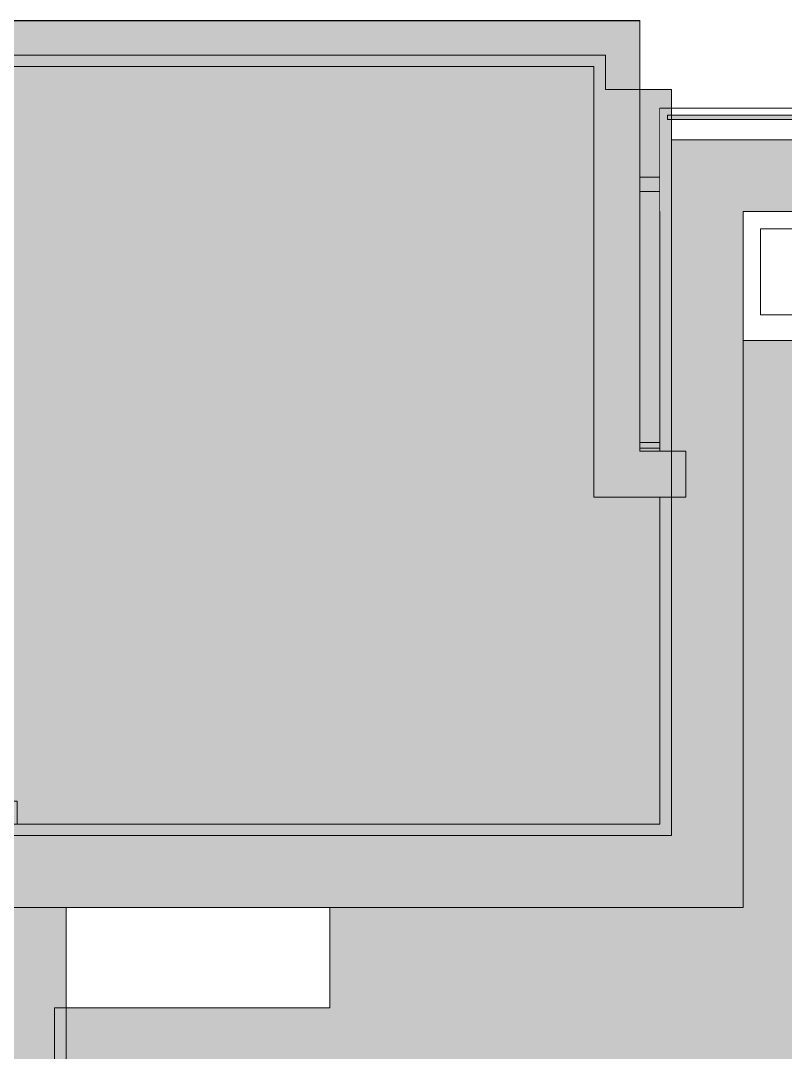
# Model space of a CAD drawing. Header units: metres. Extents: x -4 to 206, y -18 to 45.
# Drawn here: x 178.097 to 180.761, y 15.438 to 19.033 of the extents above; entities that cross this region are included whole.
import ezdxf

# ---------------------------------------------------------------- set-up
doc = ezdxf.new("R2010")
doc.units = ezdxf.units.M
doc.header["$MEASUREMENT"] = 0
doc.set_wipeout_variables(frame=1)
doc.linetypes.add('Punkt 1_1', pattern=[0.075, 0.025, -0.05])
doc.linetypes.add('Wipeout_Contour', pattern=[1, 0, -1])
for name, color, linetype in [('110 Wand Aussen', 7, 'Continuous'), ('112 Wand Aussen - Schachtwände', 7, 'Continuous'), ('140 Brüstung', 7, 'Continuous'), ('165 Fassadengestaltung Bänder', 7, 'Continuous'), ('330 Dachaufbau', 7, 'Continuous'), ('810 Raum', 7, 'Continuous'), ('905 VP Beschriftung Übersicht.Übersicht', 7, 'Continuous')]:
    doc.layers.add(name, color=color, linetype=linetype)

# ---------------------------------------------------------------- blocks, each defined once
blk = doc.blocks.new('Flachdach__36_3', base_point=(176.0092, 18.1697))
at = {"layer": '810 Raum', "color": 8, "linetype": 'Punkt 1_1', "lineweight": 13, "flags": 128}
for points in [[(173.6642, 18.9133), (173.6642, 17.4533), (173.4142, 17.4533), (173.4142, 16.0633), (175.7242, 16.0633), (175.7242, 16.3133), (178.0842, 16.3133), (178.0842, 16.0633), (180.4942, 16.0633), (180.4942, 17.4133), (180.1342, 17.4133), (180.1342, 18.9133)], [(173.8142, 17.7433), (173.8142, 18.7433), (174.6892, 18.7433), (174.6892, 17.7433)]]:
    blk.add_lwpolyline(points, close=True, dxfattribs=at)
blk = doc.blocks.new('Decke_9_3', base_point=(180.2342, 17.5633))
at = {"layer": '165 Fassadengestaltung Bänder', "linetype": 'Continuous', "lineweight": 13, "true_color": 0xe3e3e3}
blk.add_hatch(color=254, dxfattribs=at).paths.add_polyline_path([(180.2342, 17.5633), (180.3442, 17.5633), (180.3442, 18.4383), (180.2342, 18.4383)])
at = {"layer": '165 Fassadengestaltung Bänder', "color": 8, "linetype": 'Continuous', "lineweight": 0, "flags": 128}
blk.add_lwpolyline([(180.2342, 17.5633), (180.3442, 17.5633), (180.3442, 18.4383), (180.2342, 18.4383)], close=True, dxfattribs=at)
blk = doc.blocks.new('Decke_10_3', base_point=(180.2142, 18.4383))
at = {"layer": '165 Fassadengestaltung Bänder', "color": 8, "linetype": 'Continuous', "lineweight": 0, "flags": 128}
for points in [[(180.2142, 18.4383), (180.2142, 17.5433), (180.2342, 17.5433), (180.3642, 17.5433), (180.3642, 18.4383), (180.3642, 18.4883), (180.2142, 18.4883)], [(180.2342, 18.4383), (180.3442, 18.4383), (180.3442, 17.5633), (180.2342, 17.5633)]]:
    blk.add_lwpolyline(points, close=True, dxfattribs=at)
blk = doc.blocks.new('Wand_127_3', base_point=(180.6742, 18.0083))
at = {"color": 254, "linetype": 'Wipeout_Contour', "lineweight": 0, "ltscale": 544.121722}
blk.add_wipeout([(180.5892, 18.3983), (180.5842, 18.3983), (180.5892, 18.3933)], dxfattribs=at).dxf.layer = '112 Wand Aussen - Schachtwände'
at = {"color": 254, "linetype": 'Wipeout_Contour', "lineweight": 0, "ltscale": 543.878753}
blk.add_wipeout([(180.5842, 17.9183), (180.5892, 17.9183), (180.5892, 17.9233)], dxfattribs=at).dxf.layer = '112 Wand Aussen - Schachtwände'
at = {"color": 254, "linetype": 'Wipeout_Contour', "lineweight": 0, "ltscale": 544.201082}
blk.add_wipeout([(180.6292, 18.3933), (180.5892, 18.3933), (180.6292, 18.3533)], dxfattribs=at).dxf.layer = '112 Wand Aussen - Schachtwände'
at = {"color": 254, "linetype": 'Wipeout_Contour', "lineweight": 0, "ltscale": 543.968163}
blk.add_wipeout([(180.5892, 17.9233), (180.6292, 17.9233), (180.6292, 17.9633)], dxfattribs=at).dxf.layer = '112 Wand Aussen - Schachtwände'
at = {"color": 254, "linetype": 'Wipeout_Contour', "lineweight": 0, "ltscale": 545.009747}
blk.add_wipeout([(180.5892, 18.3933), (180.5842, 18.3983), (180.5842, 18.3933)], dxfattribs=at).dxf.layer = '112 Wand Aussen - Schachtwände'
at = {"color": 254, "linetype": 'Wipeout_Contour', "lineweight": 0, "ltscale": 544.242217}
blk.add_wipeout([(180.6342, 18.3533), (180.6292, 18.3533), (180.6342, 18.3483)], dxfattribs=at).dxf.layer = '112 Wand Aussen - Schachtwände'
at = {"color": 254, "linetype": 'Wipeout_Contour', "lineweight": 0, "ltscale": 544.026337}
blk.add_wipeout([(180.6342, 17.9683), (180.6292, 17.9633), (180.6342, 17.9633)], dxfattribs=at).dxf.layer = '112 Wand Aussen - Schachtwände'
at = {"color": 254, "linetype": 'Wipeout_Contour', "lineweight": 0, "ltscale": 725.992526}
blk.add_wipeout([(180.5892, 17.9233), (180.5892, 18.3933), (180.5842, 18.3933), (180.5842, 17.9233)], dxfattribs=at).dxf.layer = '112 Wand Aussen - Schachtwände'
at = {"color": 254, "linetype": 'Wipeout_Contour', "lineweight": 0, "ltscale": 544.321592}
blk.add_wipeout([(180.6742, 18.3483), (180.6342, 18.3483), (180.6742, 18.3083)], dxfattribs=at).dxf.layer = '112 Wand Aussen - Schachtwände'
at = {"color": 254, "linetype": 'Wipeout_Contour', "lineweight": 0, "ltscale": 544.115756}
blk.add_wipeout([(180.6742, 18.0083), (180.6342, 17.9683), (180.6742, 17.9683)], dxfattribs=at).dxf.layer = '112 Wand Aussen - Schachtwände'
at = {"color": 254, "linetype": 'Wipeout_Contour', "lineweight": 0, "ltscale": 545.050894}
blk.add_wipeout([(180.5892, 18.3533), (180.6292, 18.3533), (180.5892, 18.3933)], dxfattribs=at).dxf.layer = '112 Wand Aussen - Schachtwände'
at = {"color": 254, "linetype": 'Wipeout_Contour', "lineweight": 0, "ltscale": 544.968131}
blk.add_wipeout([(180.5842, 17.9233), (180.5842, 17.9183), (180.5892, 17.9233)], dxfattribs=at).dxf.layer = '112 Wand Aussen - Schachtwände'
at = {"layer": '112 Wand Aussen - Schachtwände', "color": 7, "linetype": 'Continuous', "lineweight": 18, "flags": 128}
blk.add_lwpolyline([(180.5842, 18.3983), (180.5892, 18.3983)], dxfattribs=at)
at = {"color": 254, "linetype": 'Wipeout_Contour', "lineweight": 0, "ltscale": 726.081911}
blk.add_wipeout([(180.5892, 17.9633), (180.6292, 17.9633), (180.6292, 18.3533), (180.5892, 18.3533)], dxfattribs=at).dxf.layer = '112 Wand Aussen - Schachtwände'
at = {"color": 254, "linetype": 'Wipeout_Contour', "lineweight": 0, "ltscale": 545.13054}
blk.add_wipeout([(180.6342, 18.3483), (180.6292, 18.3533), (180.6292, 18.3483)], dxfattribs=at).dxf.layer = '112 Wand Aussen - Schachtwände'
at = {"color": 254, "linetype": 'Wipeout_Contour', "lineweight": 0, "ltscale": 545.026273}
blk.add_wipeout([(180.5892, 17.9633), (180.5892, 17.9233), (180.6292, 17.9633)], dxfattribs=at).dxf.layer = '112 Wand Aussen - Schachtwände'
at = {"layer": '112 Wand Aussen - Schachtwände', "color": 7, "linetype": 'Continuous', "lineweight": 18, "flags": 128}
for points in [[(180.5842, 18.3983), (180.5842, 17.9183)], [(180.5842, 17.9183), (180.5892, 17.9183)]]:
    blk.add_lwpolyline(points, dxfattribs=at)
at = {"color": 254, "linetype": 'Wipeout_Contour', "lineweight": 0, "ltscale": 726.171463}
blk.add_wipeout([(180.6342, 17.9683), (180.6342, 18.3483), (180.6292, 18.3483), (180.6292, 17.9683)], dxfattribs=at).dxf.layer = '112 Wand Aussen - Schachtwände'
at = {"color": 254, "linetype": 'Wipeout_Contour', "lineweight": 0, "ltscale": 545.171712}
blk.add_wipeout([(180.6742, 18.3083), (180.6342, 18.3483), (180.6342, 18.3083)], dxfattribs=at).dxf.layer = '112 Wand Aussen - Schachtwände'
at = {"color": 254, "linetype": 'Wipeout_Contour', "lineweight": 0, "ltscale": 545.115916}
blk.add_wipeout([(180.6292, 17.9683), (180.6292, 17.9633), (180.6342, 17.9683)], dxfattribs=at).dxf.layer = '112 Wand Aussen - Schachtwände'
at = {"color": 254, "linetype": 'Wipeout_Contour', "lineweight": 0, "ltscale": 726.260888}
blk.add_wipeout([(180.6742, 18.0083), (180.6742, 18.3083), (180.6342, 18.3083), (180.6342, 18.0083)], dxfattribs=at).dxf.layer = '112 Wand Aussen - Schachtwände'
at = {"color": 254, "linetype": 'Wipeout_Contour', "lineweight": 0, "ltscale": 545.174076}
blk.add_wipeout([(180.6342, 18.0083), (180.6342, 17.9683), (180.6742, 18.0083)], dxfattribs=at).dxf.layer = '112 Wand Aussen - Schachtwände'
at = {"layer": '112 Wand Aussen - Schachtwände', "color": 7, "linetype": 'Continuous', "lineweight": 18, "flags": 128}
blk.add_lwpolyline([(180.6742, 18.0083), (180.6742, 18.3083)], dxfattribs=at)
blk = doc.blocks.new('Wand_128_3', base_point=(180.6742, 18.3083))
at = {"color": 254, "linetype": 'Wipeout_Contour', "lineweight": 0, "ltscale": 546.333415}
blk.add_wipeout([(181.3592, 18.3933), (181.3642, 18.3933), (181.3642, 18.3983)], dxfattribs=at).dxf.layer = '112 Wand Aussen - Schachtwände'
at = {"color": 254, "linetype": 'Wipeout_Contour', "lineweight": 0, "ltscale": 546.275085}
blk.add_wipeout([(181.3192, 18.3533), (181.3592, 18.3533), (181.3592, 18.3933)], dxfattribs=at).dxf.layer = '112 Wand Aussen - Schachtwände'
at = {"color": 254, "linetype": 'Wipeout_Contour', "lineweight": 0, "ltscale": 547.424751}
blk.add_wipeout([(181.3592, 18.3933), (181.3642, 18.3983), (181.3592, 18.3983)], dxfattribs=at).dxf.layer = '112 Wand Aussen - Schachtwände'
at = {"color": 254, "linetype": 'Wipeout_Contour', "lineweight": 0, "ltscale": 546.185594}
blk.add_wipeout([(181.3142, 18.3483), (181.3192, 18.3483), (181.3192, 18.3533)], dxfattribs=at).dxf.layer = '112 Wand Aussen - Schachtwände'
at = {"color": 254, "linetype": 'Wipeout_Contour', "lineweight": 0, "ltscale": 727.629463}
blk.add_wipeout([(180.5892, 18.3933), (181.3592, 18.3933), (181.3592, 18.3983), (180.5892, 18.3983)], dxfattribs=at).dxf.layer = '112 Wand Aussen - Schachtwände'
at = {"color": 254, "linetype": 'Wipeout_Contour', "lineweight": 0, "ltscale": 546.127281}
blk.add_wipeout([(181.2742, 18.3083), (181.3142, 18.3083), (181.3142, 18.3483)], dxfattribs=at).dxf.layer = '112 Wand Aussen - Schachtwände'
at = {"color": 254, "linetype": 'Wipeout_Contour', "lineweight": 0, "ltscale": 547.335028}
blk.add_wipeout([(181.3192, 18.3533), (181.3592, 18.3933), (181.3192, 18.3933)], dxfattribs=at).dxf.layer = '112 Wand Aussen - Schachtwände'
at = {"layer": '112 Wand Aussen - Schachtwände', "color": 7, "linetype": 'Continuous', "lineweight": 18, "flags": 128}
blk.add_lwpolyline([(181.3642, 18.3983), (181.3642, 18.3933)], dxfattribs=at)
at = {"color": 254, "linetype": 'Wipeout_Contour', "lineweight": 0, "ltscale": 727.620393}
blk.add_wipeout([(180.6292, 18.3533), (181.3192, 18.3533), (181.3192, 18.3933), (180.6292, 18.3933)], dxfattribs=at).dxf.layer = '112 Wand Aussen - Schachtwände'
at = {"layer": '112 Wand Aussen - Schachtwände', "color": 7, "linetype": 'Continuous', "lineweight": 18, "flags": 128}
blk.add_lwpolyline([(181.3642, 18.3983), (180.5892, 18.3983)], dxfattribs=at)
at = {"color": 254, "linetype": 'Wipeout_Contour', "lineweight": 0, "ltscale": 547.276731}
blk.add_wipeout([(181.3142, 18.3483), (181.3192, 18.3533), (181.3142, 18.3533)], dxfattribs=at).dxf.layer = '112 Wand Aussen - Schachtwände'
at = {"color": 254, "linetype": 'Wipeout_Contour', "lineweight": 0, "ltscale": 727.611329}
blk.add_wipeout([(180.6342, 18.3483), (181.3142, 18.3483), (181.3142, 18.3533), (180.6342, 18.3533)], dxfattribs=at).dxf.layer = '112 Wand Aussen - Schachtwände'
at = {"color": 254, "linetype": 'Wipeout_Contour', "lineweight": 0, "ltscale": 547.187017}
blk.add_wipeout([(181.2742, 18.3083), (181.3142, 18.3483), (181.2742, 18.3483)], dxfattribs=at).dxf.layer = '112 Wand Aussen - Schachtwände'
at = {"color": 254, "linetype": 'Wipeout_Contour', "lineweight": 0, "ltscale": 727.602282}
blk.add_wipeout([(180.6742, 18.3083), (181.2742, 18.3083), (181.2742, 18.3483), (180.6742, 18.3483)], dxfattribs=at).dxf.layer = '112 Wand Aussen - Schachtwände'
at = {"layer": '112 Wand Aussen - Schachtwände', "color": 7, "linetype": 'Continuous', "lineweight": 18, "flags": 128}
blk.add_lwpolyline([(180.6742, 18.3083), (181.2742, 18.3083)], dxfattribs=at)
blk = doc.blocks.new('Wand_130_3', base_point=(180.6742, 18.0083))
at = {"color": 254, "linetype": 'Wipeout_Contour', "lineweight": 0, "ltscale": 727.439787}
blk.add_wipeout([(180.5892, 17.9183), (181.3592, 17.9183), (181.3592, 17.9233), (180.5892, 17.9233)], dxfattribs=at).dxf.layer = '112 Wand Aussen - Schachtwände'
at = {"color": 254, "linetype": 'Wipeout_Contour', "lineweight": 0, "ltscale": 727.448686}
blk.add_wipeout([(180.6292, 17.9233), (181.3192, 17.9233), (181.3192, 17.9633), (180.6292, 17.9633)], dxfattribs=at).dxf.layer = '112 Wand Aussen - Schachtwände'
at = {"layer": '112 Wand Aussen - Schachtwände', "color": 7, "linetype": 'Continuous', "lineweight": 18, "flags": 128}
blk.add_lwpolyline([(180.5892, 17.9183), (181.3592, 17.9183)], dxfattribs=at)
at = {"color": 254, "linetype": 'Wipeout_Contour', "lineweight": 0, "ltscale": 727.457591}
blk.add_wipeout([(181.3142, 17.9683), (180.6342, 17.9683), (180.6342, 17.9633), (181.3142, 17.9633)], dxfattribs=at).dxf.layer = '112 Wand Aussen - Schachtwände'
at = {"color": 254, "linetype": 'Wipeout_Contour', "lineweight": 0, "ltscale": 727.466512}
blk.add_wipeout([(181.2742, 18.0083), (180.6742, 18.0083), (180.6742, 17.9683), (181.2742, 17.9683)], dxfattribs=at).dxf.layer = '112 Wand Aussen - Schachtwände'
at = {"layer": '112 Wand Aussen - Schachtwände', "color": 7, "linetype": 'Continuous', "lineweight": 18, "flags": 128}
blk.add_lwpolyline([(181.2742, 18.0083), (180.6742, 18.0083)], dxfattribs=at)
blk = doc.blocks.new('Wand_153_3', base_point=(177.9792, 16.0633))
at = {"color": 254, "linetype": 'Wipeout_Contour', "lineweight": 0, "ltscale": 543.26026}
blk.add_wipeout([(180.6143, 16.2332), (180.3243, 16.2332), (180.6143, 15.9433)], dxfattribs=at).dxf.layer = '140 Brüstung'
at = {"color": 254, "linetype": 'Wipeout_Contour', "lineweight": 0, "ltscale": 542.70925}
blk.add_wipeout([(180.3243, 16.2334), (180.3241, 16.2334), (180.3243, 16.2332)], dxfattribs=at).dxf.layer = '140 Brüstung'
at = {"color": 254, "linetype": 'Wipeout_Contour', "lineweight": 0, "ltscale": 543.852967}
blk.add_wipeout([(180.3243, 16.2332), (180.3243, 15.9433), (180.6143, 15.9433)], dxfattribs=at).dxf.layer = '140 Brüstung'
at = {"layer": '110 Wand Aussen', "color": 7, "linetype": 'Continuous', "lineweight": 18, "flags": 128}
blk.add_lwpolyline([(180.6143, 15.9433), (180.6143, 16.2332)], dxfattribs=at)
at = {"color": 254, "linetype": 'Wipeout_Contour', "lineweight": 0, "ltscale": 719.492677}
blk.add_wipeout([(180.3243, 16.2332), (177.9792, 16.2332), (177.9792, 15.9433), (180.3243, 15.9433)], dxfattribs=at).dxf.layer = '140 Brüstung'
at = {"layer": '140 Brüstung', "color": 7, "linetype": 'Continuous', "lineweight": 18, "flags": 128}
blk.add_lwpolyline([(177.9792, 15.9433), (180.6143, 15.9433)], dxfattribs=at)
at = {"color": 254, "linetype": 'Wipeout_Contour', "lineweight": 0, "ltscale": 543.615326}
blk.add_wipeout([(180.3241, 16.2334), (180.3241, 16.2332), (180.3243, 16.2332)], dxfattribs=at).dxf.layer = '140 Brüstung'
at = {"color": 254, "linetype": 'Wipeout_Contour', "lineweight": 0, "ltscale": 719.544293}
blk.add_wipeout([(180.3241, 16.2334), (177.9792, 16.2334), (177.9792, 16.2332), (180.3241, 16.2332)], dxfattribs=at).dxf.layer = '140 Brüstung'
at = {"layer": '140 Brüstung', "color": 7, "linetype": 'Continuous', "lineweight": 18}
for p, q in [((177.9792, 16.2332), (180.3241, 16.2332)), ((180.3241, 16.2332), (180.3243, 16.2332))]:
    blk.add_line(p, q, dxfattribs=at)
at = {"layer": '140 Brüstung', "color": 7, "linetype": 'Continuous', "lineweight": 18, "flags": 128}
blk.add_lwpolyline([(180.3241, 16.2334), (177.9792, 16.2334)], dxfattribs=at)
blk = doc.blocks.new('Wand_155_3', base_point=(180.4942, 16.0633))
at = {"color": 254, "linetype": 'Wipeout_Contour', "lineweight": 0, "ltscale": 725.200713}
blk.add_wipeout([(180.6143, 16.2332), (180.6143, 18.3683), (180.3243, 18.3683), (180.3243, 16.2332)], dxfattribs=at).dxf.layer = '110 Wand Aussen'
at = {"layer": '110 Wand Aussen', "color": 7, "linetype": 'Continuous', "lineweight": 18, "flags": 128}
blk.add_lwpolyline([(180.6143, 16.2332), (180.6143, 18.3683)], dxfattribs=at)
at = {"color": 254, "linetype": 'Wipeout_Contour', "lineweight": 0, "ltscale": 905.681241}
blk.add_wipeout([(180.3243, 16.2334), (180.3243, 18.7282), (180.3243, 18.7282), (180.3241, 18.7282), (180.3241, 16.2334)], dxfattribs=at).dxf.layer = '110 Wand Aussen'
at = {"layer": '110 Wand Aussen', "color": 7, "linetype": 'Continuous', "lineweight": 18}
for p, q in [((180.3243, 18.7282), (180.3243, 18.7282)), ((180.3243, 16.2334), (180.3243, 18.7282)), ((180.3243, 16.2332), (180.3243, 16.2334))]:
    blk.add_line(p, q, dxfattribs=at)
at = {"layer": '110 Wand Aussen', "color": 7, "linetype": 'Continuous', "lineweight": 18, "flags": 128}
blk.add_lwpolyline([(180.3241, 18.7282), (180.3241, 16.2334)], dxfattribs=at)
blk = doc.blocks.new('Wand_157_3', base_point=(183.3742, 18.4883))
at = {"color": 254, "linetype": 'Wipeout_Contour', "lineweight": 0, "ltscale": 544.545153}
blk.add_wipeout([(180.6143, 18.3683), (180.3243, 18.7282), (180.3243, 18.3683)], dxfattribs=at).dxf.layer = '110 Wand Aussen'
at = {"color": 254, "linetype": 'Wipeout_Contour', "lineweight": 0, "ltscale": 552.584192}
blk.add_wipeout([(183.5441, 18.7282), (183.2542, 18.3683), (183.5441, 18.3683)], dxfattribs=at).dxf.layer = '110 Wand Aussen'
at = {"color": 254, "linetype": 'Wipeout_Contour', "lineweight": 0, "ltscale": 544.329989}
blk.add_wipeout([(180.3241, 18.7282), (180.3243, 18.7282), (180.3241, 18.7284)], dxfattribs=at).dxf.layer = '110 Wand Aussen'
at = {"color": 254, "linetype": 'Wipeout_Contour', "lineweight": 0, "ltscale": 552.945825}
blk.add_wipeout([(183.5441, 18.7282), (183.5443, 18.7282), (183.5443, 18.7284)], dxfattribs=at).dxf.layer = '110 Wand Aussen'
at = {"color": 254, "linetype": 'Wipeout_Contour', "lineweight": 0, "ltscale": 737.47873}
blk.add_wipeout([(183.2542, 18.3683), (183.5441, 18.7282), (183.5441, 18.7282), (183.2542, 18.7282)], dxfattribs=at).dxf.layer = '110 Wand Aussen'
at = {"color": 254, "linetype": 'Wipeout_Contour', "lineweight": 0, "ltscale": 731.510746}
blk.add_wipeout([(180.6143, 18.3683), (183.2542, 18.3683), (183.2542, 18.7282), (180.6143, 18.7282)], dxfattribs=at).dxf.layer = '110 Wand Aussen'
at = {"color": 254, "linetype": 'Wipeout_Contour', "lineweight": 0, "ltscale": 738.851304}
blk.add_wipeout([(183.5443, 18.7284), (183.5441, 18.7284), (183.5441, 18.7282), (183.5441, 18.7282)], dxfattribs=at).dxf.layer = '110 Wand Aussen'
at = {"color": 254, "linetype": 'Wipeout_Contour', "lineweight": 0, "ltscale": 725.821645}
blk.add_wipeout([(180.3243, 18.7282), (180.3243, 18.7282), (180.6143, 18.3683), (180.6143, 18.7282)], dxfattribs=at).dxf.layer = '110 Wand Aussen'
at = {"layer": '110 Wand Aussen', "color": 7, "linetype": 'Continuous', "lineweight": 18, "flags": 128}
blk.add_lwpolyline([(180.6143, 18.3683), (183.2542, 18.3683)], dxfattribs=at)
at = {"color": 254, "linetype": 'Wipeout_Contour', "lineweight": 0, "ltscale": 731.583768}
blk.add_wipeout([(180.3243, 18.7282), (183.5441, 18.7282), (183.5441, 18.7284), (180.3243, 18.7284)], dxfattribs=at).dxf.layer = '110 Wand Aussen'
at = {"layer": '110 Wand Aussen', "color": 7, "linetype": 'Continuous', "lineweight": 18}
blk.add_line((183.5441, 18.7282), (183.5441, 18.7282), dxfattribs=at)
at = {"layer": '140 Brüstung', "color": 7, "linetype": 'Continuous', "lineweight": 18, "flags": 128}
blk.add_lwpolyline([(183.5443, 18.7284), (183.5443, 18.7282)], dxfattribs=at)
at = {"color": 254, "linetype": 'Wipeout_Contour', "lineweight": 0, "ltscale": 724.319964}
blk.add_wipeout([(180.3243, 18.7284), (180.3241, 18.7284), (180.3243, 18.7282), (180.3243, 18.7282)], dxfattribs=at).dxf.layer = '110 Wand Aussen'
at = {"layer": '110 Wand Aussen', "color": 7, "linetype": 'Continuous', "lineweight": 18}
for q in [(180.3243, 18.7282), (183.5441, 18.7282)]:
    blk.add_line((180.3243, 18.7282), q, dxfattribs=at)
at = {"layer": '110 Wand Aussen', "color": 7, "linetype": 'Continuous', "lineweight": 18, "flags": 128}
for points in [[(180.3241, 18.7284), (180.3241, 18.7282)], [(183.5443, 18.7284), (180.3241, 18.7284)]]:
    blk.add_lwpolyline(points, dxfattribs=at)
blk = doc.blocks.new('Wand_166_3', base_point=(180.4142, 17.4533))
at = {"color": 254, "linetype": 'Wipeout_Contour', "lineweight": 0, "ltscale": 543.528432}
blk.add_wipeout([(180.2541, 17.5332), (180.0941, 17.5332), (180.0941, 17.3733)], dxfattribs=at).dxf.layer = '110 Wand Aussen'
at = {"color": 254, "linetype": 'Wipeout_Contour', "lineweight": 0, "ltscale": 543.862984}
blk.add_wipeout([(180.2543, 17.5334), (180.2541, 17.5334), (180.2541, 17.5332)], dxfattribs=at).dxf.layer = '110 Wand Aussen'
at = {"color": 254, "linetype": 'Wipeout_Contour', "lineweight": 0, "ltscale": 724.709845}
blk.add_wipeout([(180.2541, 17.3733), (180.4142, 17.3733), (180.4142, 17.5332), (180.2541, 17.5332)], dxfattribs=at).dxf.layer = '110 Wand Aussen'
at = {"color": 254, "linetype": 'Wipeout_Contour', "lineweight": 0, "ltscale": 542.580488}
blk.add_wipeout([(180.2541, 17.5332), (180.0941, 17.3733), (180.2541, 17.3733)], dxfattribs=at).dxf.layer = '110 Wand Aussen'
at = {"layer": '110 Wand Aussen', "color": 7, "linetype": 'Continuous', "lineweight": 18, "flags": 128}
for points in [[(180.0941, 17.3733), (180.0941, 17.5332)], [(180.0941, 17.3733), (180.4142, 17.3733)]]:
    blk.add_lwpolyline(points, dxfattribs=at)
at = {"color": 254, "linetype": 'Wipeout_Contour', "lineweight": 0, "ltscale": 724.741091}
blk.add_wipeout([(180.2543, 17.5332), (180.4142, 17.5332), (180.4142, 17.5334), (180.2543, 17.5334)], dxfattribs=at).dxf.layer = '110 Wand Aussen'
at = {"layer": '110 Wand Aussen', "color": 7, "linetype": 'Continuous', "lineweight": 18, "flags": 128}
for points in [[(180.4142, 17.5334), (180.4142, 17.5332)], [(180.4142, 17.5332), (180.4142, 17.3733)]]:
    blk.add_lwpolyline(points, dxfattribs=at)
at = {"color": 254, "linetype": 'Wipeout_Contour', "lineweight": 0, "ltscale": 542.771011}
blk.add_wipeout([(180.2543, 17.5334), (180.2541, 17.5332), (180.2543, 17.5332)], dxfattribs=at).dxf.layer = '110 Wand Aussen'
at = {"layer": '110 Wand Aussen', "color": 7, "linetype": 'Continuous', "lineweight": 18}
for p, q in [((180.2541, 17.5332), (180.2543, 17.5332)), ((180.2543, 17.5332), (180.4142, 17.5332))]:
    blk.add_line(p, q, dxfattribs=at)
at = {"layer": '110 Wand Aussen', "color": 7, "linetype": 'Continuous', "lineweight": 18, "flags": 128}
blk.add_lwpolyline([(180.4142, 17.5334), (180.2543, 17.5334)], dxfattribs=at)
blk = doc.blocks.new('Wand_167_3', base_point=(180.1742, 17.4533))
at = {"color": 254, "linetype": 'Wipeout_Contour', "lineweight": 0, "ltscale": 543.985176}
blk.add_wipeout([(180.2541, 19.0332), (180.0941, 19.0332), (180.0941, 18.8733)], dxfattribs=at).dxf.layer = '110 Wand Aussen'
at = {"color": 254, "linetype": 'Wipeout_Contour', "lineweight": 0, "ltscale": 544.320778}
blk.add_wipeout([(180.2543, 19.0334), (180.2541, 19.0334), (180.2541, 19.0332)], dxfattribs=at).dxf.layer = '110 Wand Aussen'
at = {"color": 254, "linetype": 'Wipeout_Contour', "lineweight": 0, "ltscale": 724.372257}
blk.add_wipeout([(180.0941, 18.8733), (180.0941, 17.5332), (180.2541, 17.5332), (180.2541, 18.8733)], dxfattribs=at).dxf.layer = '110 Wand Aussen'
at = {"color": 254, "linetype": 'Wipeout_Contour', "lineweight": 0, "ltscale": 543.028416}
blk.add_wipeout([(180.0941, 18.8733), (180.2541, 18.8733), (180.2541, 19.0332)], dxfattribs=at).dxf.layer = '110 Wand Aussen'
at = {"layer": '110 Wand Aussen', "color": 7, "linetype": 'Continuous', "lineweight": 18, "flags": 128}
blk.add_lwpolyline([(180.0941, 18.8733), (180.0941, 17.5332)], dxfattribs=at)
at = {"color": 254, "linetype": 'Wipeout_Contour', "lineweight": 0, "ltscale": 724.724246}
blk.add_wipeout([(180.2543, 19.0332), (180.2541, 19.0332), (180.2541, 17.5334), (180.2543, 17.5334)], dxfattribs=at).dxf.layer = '110 Wand Aussen'
at = {"layer": '110 Wand Aussen', "color": 7, "linetype": 'Continuous', "lineweight": 18}
blk.add_line((180.2541, 17.5334), (180.2541, 17.5332), dxfattribs=at)
at = {"color": 254, "linetype": 'Wipeout_Contour', "lineweight": 0, "ltscale": 543.221441}
blk.add_wipeout([(180.2541, 19.0332), (180.2543, 19.0332), (180.2543, 19.0334)], dxfattribs=at).dxf.layer = '110 Wand Aussen'
at = {"layer": '110 Wand Aussen', "color": 7, "linetype": 'Continuous', "lineweight": 18}
blk.add_line((180.2541, 19.0332), (180.2541, 17.5334), dxfattribs=at)
at = {"layer": '110 Wand Aussen', "color": 7, "linetype": 'Continuous', "lineweight": 18, "flags": 128}
for points in [[(180.2543, 19.0334), (180.2541, 19.0334)], [(180.2543, 17.5334), (180.2543, 19.0334)]]:
    blk.add_lwpolyline(points, dxfattribs=at)
blk = doc.blocks.new('Wand_168_3', base_point=(180.1742, 18.9533))
at = {"color": 254, "linetype": 'Wipeout_Contour', "lineweight": 0, "ltscale": 524.323541}
blk.add_wipeout([(173.5443, 19.0332), (173.5443, 18.8733), (173.7043, 18.8733)], dxfattribs=at).dxf.layer = '110 Wand Aussen'
at = {"color": 254, "linetype": 'Wipeout_Contour', "lineweight": 0, "ltscale": 524.198984}
blk.add_wipeout([(173.5442, 19.0334), (173.5442, 19.0332), (173.5443, 19.0332)], dxfattribs=at).dxf.layer = '110 Wand Aussen'
at = {"color": 254, "linetype": 'Wipeout_Contour', "lineweight": 0, "ltscale": 711.646957}
blk.add_wipeout([(173.7043, 18.8733), (180.0941, 18.8733), (180.0941, 19.0332), (173.7043, 19.0332)], dxfattribs=at).dxf.layer = '110 Wand Aussen'
at = {"color": 254, "linetype": 'Wipeout_Contour', "lineweight": 0, "ltscale": 523.61436}
blk.add_wipeout([(173.7043, 19.0332), (173.5443, 19.0332), (173.7043, 18.8733)], dxfattribs=at).dxf.layer = '110 Wand Aussen'
at = {"layer": '110 Wand Aussen', "color": 7, "linetype": 'Continuous', "lineweight": 18, "flags": 128}
blk.add_lwpolyline([(173.7043, 18.8733), (180.0941, 18.8733)], dxfattribs=at)
at = {"color": 254, "linetype": 'Wipeout_Contour', "lineweight": 0, "ltscale": 711.68111}
blk.add_wipeout([(173.5443, 19.0332), (180.2541, 19.0332), (180.2541, 19.0334), (173.5443, 19.0334)], dxfattribs=at).dxf.layer = '110 Wand Aussen'
at = {"color": 254, "linetype": 'Wipeout_Contour', "lineweight": 0, "ltscale": 523.314141}
blk.add_wipeout([(173.5443, 19.0334), (173.5442, 19.0334), (173.5443, 19.0332)], dxfattribs=at).dxf.layer = '110 Wand Aussen'
at = {"layer": '110 Wand Aussen', "color": 7, "linetype": 'Continuous', "lineweight": 18}
blk.add_line((173.5443, 19.0332), (180.2541, 19.0332), dxfattribs=at)
at = {"layer": '110 Wand Aussen', "color": 7, "linetype": 'Continuous', "lineweight": 18, "flags": 128}
blk.add_lwpolyline([(180.2541, 19.0334), (173.5442, 19.0334)], dxfattribs=at)
at = {"layer": '140 Brüstung', "color": 7, "linetype": 'Continuous', "lineweight": 18, "flags": 128}
blk.add_lwpolyline([(173.5442, 19.0334), (173.5442, 19.0332)], dxfattribs=at)
blk = doc.blocks.new('Dachfläche_8_3', base_point=(186.9598, 18.7035))
at = {"layer": '330 Dachaufbau', "linetype": 'Continuous', "lineweight": 0, "true_color": 0x000000}
h = blk.add_hatch(color=18, dxfattribs=at)
h.paths.add_polyline_path([(186.9467, 15.6483), (186.9598, 18.7035), (180.3501, 18.7035), (180.3501, 18.6883), (183.5042, 18.6883), (183.5042, 15.6483)])
h.paths.add_polyline_path([(184.2661, 16.2582), (184.2661, 17.8635), (185.9261, 17.8635), (185.9261, 16.2582)], flags=0)
at = {"layer": '330 Dachaufbau', "color": 7, "linetype": 'Continuous', "lineweight": 18, "flags": 128}
for points in [[(180.3501, 18.7035), (186.9598, 18.7035)], [(180.3501, 18.6883), (180.3501, 18.7035)], [(186.9598, 18.7035), (186.9467, 15.6483)], [(186.947, 15.6483), (186.9601, 18.7035)], [(186.9598, 18.7035), (186.9599, 18.7035), (186.9601, 18.7035), (186.9601, 18.7035)], [(183.5042, 18.6883), (180.3501, 18.6883)], [(183.5042, 15.6483), (183.5042, 18.6883)], [(185.9261, 17.8635), (184.2661, 17.8635)], [(184.2661, 17.8635), (184.2661, 16.2582)], [(185.9261, 16.2582), (185.9261, 17.8635)], [(184.2661, 17.7857), (185.9261, 17.7857)], [(184.2661, 16.2582), (185.9261, 16.2582)], [(186.9467, 15.6483), (183.5042, 15.6483)], [(186.947, 15.6483), (186.947, 15.6483), (186.9468, 15.6483), (186.9467, 15.6483)]]:
    blk.add_lwpolyline(points, dxfattribs=at)

msp = doc.modelspace()

# ---------------------------------------------------------------- hatches: boundary and pattern name
at = {"layer": '905 VP Beschriftung Übersicht.Übersicht', "linetype": 'Continuous', "lineweight": 0}
h = msp.add_hatch(color=255, dxfattribs=at)
h.paths.add_polyline_path([(168.3445, 9.7484), (168.3338, 18.3683), (170.5242, 18.3683), (170.5242, 17.4083), (170.9742, 17.4083), (170.9742, 15.5233), (173.4543, 15.5233), (173.4543, 15.5383), (173.4801, 15.5383), (173.4801, 15.9433), (175.2342, 15.9433), (175.2342, 15.5933), (175.5942, 15.5933), (175.5942, 13.8033), (178.2142, 13.8033), (178.2142, 15.5933), (179.1742, 15.5933), (179.1742, 15.9433), (180.6143, 15.9433), (180.6143, 17.9183), (181.3642, 17.9183), (181.3642, 18.3683), (183.2542, 18.3683), (183.2542, 15.5232), (186.6586, 15.5232), (186.6429, 11.8684), (185.7142, 11.8684), (185.7142, 10.1234), (183.0343, 10.1234), (183.0343, 11.2434), (180.2942, 11.2434), (180.2942, 10.5434), (177.4442, 10.5434), (177.4442, 10.0434), (171.9442, 10.0434), (171.9442, 8.7234), (169.3643, 8.7234), (169.3643, 9.7484)])
h.paths.add_polyline_path([(182.8042, 14.5233), (183.1342, 14.5233), (183.1342, 14.1933), (182.8042, 14.1933)], flags=0)

# ---------------------------------------------------------------- linework, layer by layer
at = {"layer": '905 VP Beschriftung Übersicht.Übersicht', "color": 7, "linetype": 'Continuous', "lineweight": 13, "flags": 128}
msp.add_lwpolyline([(178.2142, 13.8033), (178.2142, 15.5933), (179.1742, 15.5933), (179.1742, 15.9433), (180.6143, 15.9433), (180.6143, 17.9183), (181.3642, 17.9183)], dxfattribs=at)

# ---------------------------------------------------------------- block references
at = {"layer": '165 Fassadengestaltung Bänder', "color": 8, "linetype": 'Continuous', "lineweight": 0}
for name, p in [('Decke_10_3', (180.2142, 18.4383)), ('Decke_9_3', (180.2342, 17.5633))]:
    msp.add_blockref(name, p, dxfattribs=at)
at = {"layer": '810 Raum', "color": 7, "linetype": 'Continuous', "lineweight": 13}
msp.add_blockref('Flachdach__36_3', (176.0092, 18.1697), dxfattribs=at)

# ---------------------------------------------------------------- next in the draw order: block references
at = {"layer": '112 Wand Aussen - Schachtwände', "color": 7, "lineweight": 35}
msp.add_blockref('Wand_127_3', (180.6742, 18.0083), dxfattribs=at)
at = {"layer": '140 Brüstung', "color": 7, "lineweight": 25}
msp.add_blockref('Wand_153_3', (177.9792, 16.0633), dxfattribs=at)

# ---------------------------------------------------------------- next in the draw order: block references
at = {"layer": '112 Wand Aussen - Schachtwände', "color": 7, "lineweight": 35}
for name, p in [('Wand_128_3', (180.6742, 18.3083)), ('Wand_130_3', (180.6742, 18.0083))]:
    msp.add_blockref(name, p, dxfattribs=at)

# ---------------------------------------------------------------- next in the draw order: block references
at = {"layer": '110 Wand Aussen', "color": 7, "lineweight": 25}
msp.add_blockref('Wand_155_3', (180.4942, 16.0633), dxfattribs=at)

# ---------------------------------------------------------------- next in the draw order: block references
msp.add_blockref('Wand_157_3', (183.3742, 18.4883), dxfattribs=at)
at = {"layer": '110 Wand Aussen', "color": 7, "lineweight": 35}
msp.add_blockref('Wand_166_3', (180.4142, 17.4533), dxfattribs=at)

# ---------------------------------------------------------------- next in the draw order: block references
msp.add_blockref('Wand_167_3', (180.1742, 17.4533), dxfattribs=at)
at = {"layer": '330 Dachaufbau', "color": 7, "linetype": 'Continuous', "lineweight": 18}
msp.add_blockref('Dachfläche_8_3', (186.9598, 18.7035), dxfattribs=at)

# ---------------------------------------------------------------- next in the draw order: hatches: boundary and pattern name
at = {"layer": '905 VP Beschriftung Übersicht.Übersicht', "linetype": 'Continuous', "lineweight": 13}
h = msp.add_hatch(color=255, dxfattribs=at)
h.paths.add_polyline_path([(171.2242, 15.7733), (171.2242, 18.6183), (168.0835, 18.6183), (168.0949, 9.4984), (169.1143, 9.4984), (169.1143, 8.4734), (172.1942, 8.4734), (172.1942, 9.7934), (177.6942, 9.7934), (177.6942, 10.2934), (180.5442, 10.2934), (180.5442, 10.9934), (182.7843, 10.9934), (182.7843, 9.8734), (185.9642, 9.8734), (185.9642, 11.6184), (186.8918, 11.6184), (186.9096, 15.7732), (183.5042, 15.7732), (183.5042, 18.6183), (180.3643, 18.6183), (180.3643, 16.1933), (178.0046, 16.1933), (178.0046, 14.0129), (175.8038, 14.0129), (175.8038, 16.1933), (173.2043, 16.1933), (173.2043, 15.7733)])
h.paths.add_polyline_path([(180.2942, 11.2434), (183.0343, 11.2434), (183.0343, 10.1234), (185.7142, 10.1234), (185.7142, 11.8684), (186.6429, 11.8684), (186.6586, 15.5232), (183.2542, 15.5232), (183.2542, 18.3683), (180.6143, 18.3683), (180.6143, 15.9433), (178.2546, 15.9433), (178.2546, 13.7629), (175.5538, 13.7629), (175.5538, 15.9433), (173.4543, 15.9433), (173.4543, 15.5233), (170.9742, 15.5233), (170.9742, 18.3683), (168.3338, 18.3683), (168.3445, 9.7484), (169.3643, 9.7484), (169.3643, 8.7234), (171.9442, 8.7234), (171.9442, 10.0434), (177.4442, 10.0434), (177.4442, 10.5434), (180.2942, 10.5434)], flags=0)

# ---------------------------------------------------------------- next in the draw order: linework, layer by layer
at = {"layer": '905 VP Beschriftung Übersicht.Übersicht', "color": 7, "linetype": 'Continuous', "lineweight": 13, "flags": 128}
for points in [[(183.5042, 18.6183), (180.3643, 18.6183), (180.3643, 16.1933), (178.0046, 16.1933), (178.0046, 14.0129), (175.8038, 14.0129), (175.8038, 16.1933), (173.2043, 16.1933), (173.2043, 15.7733), (171.2242, 15.7733), (171.2242, 18.6183), (168.0835, 18.6183), (168.0949, 9.4984), (169.1143, 9.4984), (169.1143, 8.4734), (172.1942, 8.4734), (172.1942, 9.7934), (177.6942, 9.7934), (177.6942, 10.2934), (180.5442, 10.2934), (180.5442, 10.9934), (182.7843, 10.9934)], [(183.2542, 18.3683), (180.6143, 18.3683), (180.6143, 15.9433), (178.2546, 15.9433), (178.2546, 13.7629), (175.5538, 13.7629), (175.5538, 15.9433), (173.4543, 15.9433), (173.4543, 15.5233), (170.9742, 15.5233), (170.9742, 18.3683), (168.3338, 18.3683), (168.3445, 9.7484), (169.3643, 9.7484), (169.3643, 8.7234), (171.9442, 8.7234), (171.9442, 10.0434), (177.4442, 10.0434), (177.4442, 10.5434), (180.2942, 10.5434), (180.2942, 11.2434), (183.0343, 11.2434)]]:
    msp.add_lwpolyline(points, dxfattribs=at)

# ---------------------------------------------------------------- next in the draw order: block references
at = {"layer": '110 Wand Aussen', "color": 7, "lineweight": 35}
msp.add_blockref('Wand_168_3', (180.1742, 18.9533), dxfattribs=at)

# ---------------------------------------------------------------- next in the draw order: hatches: boundary and pattern name
at = {"layer": '905 VP Beschriftung Übersicht.Übersicht', "linetype": 'Continuous', "lineweight": 0}
for points in [[(173.5442, 19.0334), (180.2543, 19.0334), (180.2543, 17.5334), (180.3643, 17.5334), (180.3643, 17.3733), (180.0941, 17.3733), (180.0941, 18.8733), (173.7043, 18.8733), (173.7043, 17.4133), (173.4801, 17.4133), (173.4801, 17.5734), (173.5442, 17.5734)], [(173.6642, 18.9133), (180.1342, 18.9133), (180.1342, 18.7933), (180.3643, 18.7933), (180.3643, 16.1933), (178.0045, 16.1933), (178.0045, 16.2336), (175.804, 16.2336), (175.804, 16.1933), (173.4801, 16.1933), (173.4801, 17.4533), (173.6642, 17.4533)]]:
    msp.add_hatch(color=255, dxfattribs=at).paths.add_polyline_path(points)

# ---------------------------------------------------------------- next in the draw order: linework, layer by layer
at = {"layer": '905 VP Beschriftung Übersicht.Übersicht', "color": 7, "linetype": 'Continuous', "lineweight": 13, "flags": 128}
for points in [[(173.5442, 19.0334), (180.2543, 19.0334), (180.2543, 17.5334), (180.3643, 17.5334), (180.3643, 17.3733), (180.0941, 17.3733), (180.0941, 18.8733), (173.7043, 18.8733), (173.7043, 17.4133), (173.4801, 17.4133), (173.4801, 17.5734), (173.5442, 17.5734)], [(173.6642, 18.9133), (180.1342, 18.9133), (180.1342, 18.7933), (180.3643, 18.7933), (180.3643, 16.1933), (178.0045, 16.1933), (178.0045, 16.2336), (175.804, 16.2336), (175.804, 16.1933), (173.4801, 16.1933), (173.4801, 17.4533), (173.6642, 17.4533)]]:
    msp.add_lwpolyline(points, close=True, dxfattribs=at)

doc.saveas('drawing.dxf')
